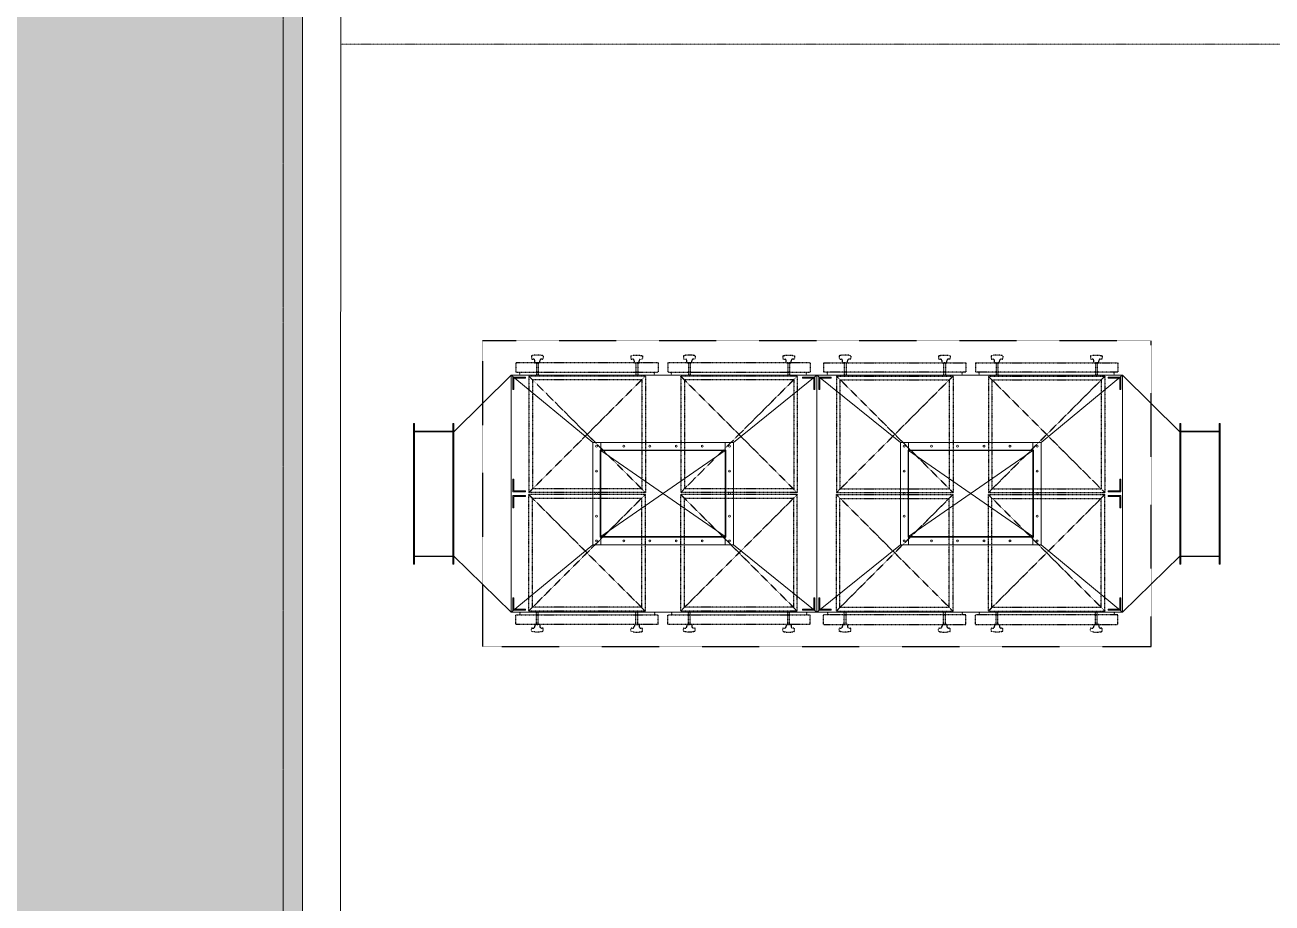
# Model space of a CAD drawing. Extents: x -59767 to 1106559, y -1290 to 1129522.
# Drawn here: x 108857 to 115383, y 597083 to 601679 of the extents above; entities that cross this region are included whole.
import ezdxf

# ---------------------------------------------------------------- set-up
doc = ezdxf.new("R2010")
doc.units = 0
for name, pattern in [('CENTER', [2, 1.25, -0.25, 0.25, -0.25]), ('DASHED', [3.5, 2, -1.5]), ('HIDDEN', [0.375, 0.25, -0.125]), ('HIDDEN2', [0.1875, 0.125, -0.0625])]:
    doc.linetypes.add(name, pattern=pattern)
doc.layers.get('0').update_dxf_attribs({"linetype": 'CONTINUOUS', "lineweight": 9})
for name, color, linetype, lineweight in [('DRY WALL', 254, 'HIDDEN', 9), ('WALL_200', 3, 'CONTINUOUS', 9), ('중간선', 5, 'CONTINUOUS', 9), ('중심선', 1, 'CENTER', 9)]:
    doc.layers.add(name, color=color, linetype=linetype, lineweight=lineweight)
doc.layers.add('EQ', color=253, linetype='CONTINUOUS')

msp = doc.modelspace()

# ---------------------------------------------------------------- hatches: boundary and pattern name
at = {"layer": '중간선', "transparency": 33554585}
h = msp.add_hatch(dxfattribs=at)
h.set_pattern_fill('DOTS', color=6, scale=100)
h.set_pattern_definition([(0, (62009.63, 0), (79.375, 158.75), [0, -158.75])])
h.paths.add_polyline_path([(98508.2, 610979.1), (98508.2, 617379.1), (110308.2, 617379.1), (110308.2, 581979.1), (92508.2, 581979.1), (92508.2, 583577.7), (108508.2, 583577.7), (108508.2, 610979.1)])

# ---------------------------------------------------------------- linework, layer by layer
at = {"color": 0}
for p, q in [((111400.8, 599846), (111100.8, 599549)), ((113000.8, 599846), (111400.8, 599846)), ((111400.8, 599226), (111400.8, 599846)), ((111827.8, 599494), (111400.8, 599846)), ((111410.8, 599836), (111410.8, 599771)), ((111475.8, 599836), (111410.8, 599836)), ((111410.8, 599836), (111410.8, 599771)), ((111410.8, 599836), (111410.8, 599771)), ((111410.8, 599836), (111410.8, 599771)), ((111415.8, 599771), (111415.8, 599831)), ((111415.8, 599831), (111475.8, 599831)), ((111415.8, 599771), (111415.8, 599831)), ((111415.8, 599771), (111415.8, 599831)), ((111475.8, 599831), (111475.8, 599836)), ((113000.8, 599846), (112563.8, 599494)), ((112925.8, 599831), (112925.8, 599836)), ((112925.8, 599836), (112990.8, 599836)), ((112985.8, 599831), (112925.8, 599831)), ((112985.8, 599771), (112985.8, 599831)), ((112985.8, 599771), (112985.8, 599831)), ((112990.8, 599836), (112990.8, 599771)), ((112990.8, 599836), (112990.8, 599771)), ((112990.8, 599836), (112990.8, 599771)), ((113000.8, 599846), (114600.8, 599846)), ((113000.8, 599844), (113000.8, 599846)), ((113000.8, 599844), (113000.8, 599846)), ((113000.8, 599846), (113437.8, 599494)), ((113010.8, 599836), (113010.8, 599771)), ((113075.8, 599836), (113010.8, 599836)), ((113010.8, 599836), (113010.8, 599771)), ((113010.8, 599836), (113010.8, 599771)), ((113015.8, 599771), (113015.8, 599831)), ((113015.8, 599831), (113075.8, 599831)), ((113015.8, 599771), (113015.8, 599831)), ((113075.8, 599831), (113075.8, 599836)), ((114173.8, 599494), (114600.8, 599846)), ((114525.8, 599831), (114525.8, 599836)), ((114525.8, 599836), (114590.8, 599836)), ((114585.8, 599831), (114525.8, 599831)), ((114585.8, 599771), (114585.8, 599831)), ((114585.8, 599771), (114585.8, 599831)), ((114585.8, 599771), (114585.8, 599831)), ((114590.8, 599836), (114590.8, 599771)), ((114590.8, 599836), (114590.8, 599771)), ((114590.8, 599836), (114590.8, 599771)), ((114590.8, 599836), (114590.8, 599771)), ((114600.8, 599226), (114600.8, 599846)), ((114600.8, 599846), (114900.8, 599549)), ((111410.8, 599771), (111415.8, 599771)), ((111410.8, 599771), (111415.8, 599771)), ((111410.8, 599771), (111415.8, 599771)), ((112990.8, 599771), (112985.8, 599771)), ((112990.8, 599771), (112985.8, 599771)), ((113010.8, 599771), (113015.8, 599771)), ((113010.8, 599771), (113015.8, 599771)), ((114590.8, 599771), (114585.8, 599771)), ((114590.8, 599771), (114585.8, 599771)), ((114590.8, 599771), (114585.8, 599771)), ((111100.8, 599592), (111100.8, 598856)), ((114900.8, 599592), (114900.8, 598856)), ((111410.8, 599236), (111410.8, 599301)), ((111410.8, 599301), (111415.8, 599301)), ((111410.8, 599236), (111410.8, 599301)), ((111410.8, 599301), (111415.8, 599301)), ((111410.8, 599236), (111410.8, 599301)), ((111410.8, 599301), (111415.8, 599301)), ((111410.8, 599236), (111410.8, 599301)), ((111415.8, 599301), (111415.8, 599241)), ((111415.8, 599301), (111415.8, 599241)), ((111415.8, 599301), (111415.8, 599241)), ((114590.8, 599301), (114585.8, 599301)), ((114585.8, 599301), (114585.8, 599241)), ((114590.8, 599301), (114585.8, 599301)), ((114585.8, 599301), (114585.8, 599241)), ((114590.8, 599301), (114585.8, 599301)), ((114585.8, 599301), (114585.8, 599241)), ((114590.8, 599236), (114590.8, 599301)), ((114590.8, 599236), (114590.8, 599301)), ((114590.8, 599236), (114590.8, 599301)), ((114590.8, 599236), (114590.8, 599301)), ((111400.8, 599226), (111400.8, 598606)), ((111475.8, 599236), (111410.8, 599236)), ((111410.8, 599216), (111410.8, 599151)), ((111475.8, 599216), (111410.8, 599216)), ((111410.8, 599216), (111410.8, 599151)), ((111410.8, 599216), (111410.8, 599151)), ((111410.8, 599216), (111410.8, 599151)), ((111415.8, 599241), (111475.8, 599241)), ((111415.8, 599151), (111415.8, 599211)), ((111415.8, 599211), (111475.8, 599211)), ((111415.8, 599151), (111415.8, 599211)), ((111415.8, 599151), (111415.8, 599211)), ((111475.8, 599241), (111475.8, 599236)), ((111475.8, 599211), (111475.8, 599216)), ((114585.8, 599241), (114525.8, 599241)), ((114525.8, 599241), (114525.8, 599236)), ((114525.8, 599236), (114590.8, 599236)), ((114525.8, 599211), (114525.8, 599216)), ((114525.8, 599216), (114590.8, 599216)), ((114585.8, 599211), (114525.8, 599211)), ((114585.8, 599151), (114585.8, 599211)), ((114585.8, 599151), (114585.8, 599211)), ((114585.8, 599151), (114585.8, 599211)), ((114590.8, 599216), (114590.8, 599151)), ((114590.8, 599216), (114590.8, 599151)), ((114590.8, 599216), (114590.8, 599151)), ((114590.8, 599216), (114590.8, 599151)), ((114600.8, 599226), (114600.8, 598606)), ((111410.8, 599151), (111415.8, 599151)), ((111410.8, 599151), (111415.8, 599151)), ((111410.8, 599151), (111415.8, 599151)), ((114590.8, 599151), (114585.8, 599151)), ((114590.8, 599151), (114585.8, 599151)), ((114590.8, 599151), (114585.8, 599151)), ((111827.8, 598958), (111400.8, 598606)), ((112563.8, 598958), (113000.8, 598606)), ((113437.8, 598958), (113000.8, 598606)), ((114173.8, 598958), (114600.8, 598606)), ((111100.8, 598899), (111400.8, 598606)), ((114900.8, 598899), (114600.8, 598606)), ((111410.8, 598616), (111410.8, 598681)), ((111410.8, 598681), (111415.8, 598681)), ((111410.8, 598616), (111410.8, 598681)), ((111410.8, 598681), (111415.8, 598681)), ((111410.8, 598616), (111410.8, 598681)), ((111410.8, 598681), (111415.8, 598681)), ((111410.8, 598616), (111410.8, 598681)), ((111415.8, 598681), (111415.8, 598621)), ((111415.8, 598681), (111415.8, 598621)), ((111415.8, 598681), (111415.8, 598621)), ((112990.8, 598681), (112985.8, 598681)), ((112985.8, 598681), (112985.8, 598621)), ((112990.8, 598681), (112985.8, 598681)), ((112985.8, 598681), (112985.8, 598621)), ((112990.8, 598616), (112990.8, 598681)), ((112990.8, 598616), (112990.8, 598681)), ((112990.8, 598616), (112990.8, 598681)), ((113010.8, 598616), (113010.8, 598681)), ((113010.8, 598681), (113015.8, 598681)), ((113010.8, 598616), (113010.8, 598681)), ((113010.8, 598681), (113015.8, 598681)), ((113010.8, 598616), (113010.8, 598681)), ((113015.8, 598681), (113015.8, 598621)), ((113015.8, 598681), (113015.8, 598621)), ((114590.8, 598681), (114585.8, 598681)), ((114585.8, 598681), (114585.8, 598621)), ((114590.8, 598681), (114585.8, 598681)), ((114585.8, 598681), (114585.8, 598621)), ((114590.8, 598681), (114585.8, 598681)), ((114585.8, 598681), (114585.8, 598621)), ((114590.8, 598616), (114590.8, 598681)), ((114590.8, 598616), (114590.8, 598681)), ((114590.8, 598616), (114590.8, 598681)), ((114590.8, 598616), (114590.8, 598681)), ((113000.8, 598606), (111400.8, 598606)), ((111475.8, 598616), (111410.8, 598616)), ((111415.8, 598621), (111475.8, 598621)), ((111475.8, 598621), (111475.8, 598616)), ((112985.8, 598621), (112925.8, 598621)), ((112925.8, 598621), (112925.8, 598616)), ((112925.8, 598616), (112990.8, 598616)), ((113000.8, 598608), (113000.8, 598606)), ((113000.8, 598608), (113000.8, 598606)), ((113000.8, 598606), (114600.8, 598606)), ((113075.8, 598616), (113010.8, 598616)), ((113015.8, 598621), (113075.8, 598621)), ((113075.8, 598621), (113075.8, 598616)), ((114585.8, 598621), (114525.8, 598621)), ((114525.8, 598621), (114525.8, 598616)), ((114525.8, 598616), (114590.8, 598616))]:
    msp.add_line(p, q, dxfattribs=at)
for p, q in [((112194.8, 599846), (111400.8, 599846)), ((113000.8, 599293), (113000.8, 599844)), ((113000.8, 599293), (113000.8, 599844)), ((113000.8, 599298.5), (113000.8, 599838.5)), ((113000.8, 599298.5), (113000.8, 599838.5)), ((113806.8, 599846), (114600.8, 599846)), ((110890.8, 599592), (110890.8, 598856)), ((110890.8, 599592), (110895.8, 599592)), ((110895.8, 598893), (110895.8, 599592)), ((111095.8, 599592), (111095.8, 599555)), ((111095.8, 599592), (111100.8, 599592)), ((111100.8, 599527), (111100.8, 599592)), ((114900.8, 599527), (114900.8, 599592)), ((114905.8, 599592), (114900.8, 599592)), ((114905.8, 599592), (114905.8, 599555)), ((115105.8, 598893), (115105.8, 599592)), ((115110.8, 599592), (115105.8, 599592)), ((115110.8, 599592), (115110.8, 598856)), ((110895.8, 599549), (110890.8, 599549)), ((110895.8, 599552), (111095.8, 599552)), ((110895.8, 599549), (111095.8, 599549)), ((111095.8, 599555), (111095.8, 598856)), ((114905.8, 599555), (114905.8, 598856)), ((115105.8, 599552), (114905.8, 599552)), ((115105.8, 599549), (114905.8, 599549)), ((115105.8, 599549), (115110.8, 599549)), ((111870.8, 599454), (111870.8, 599494)), ((112520.8, 599494), (112520.8, 599454)), ((112563.8, 599454), (112563.8, 599494)), ((113000.8, 599501.5), (113000.8, 598606)), ((113000.8, 599501.5), (113000.8, 598606)), ((113000.8, 599496), (113000.8, 598606)), ((113000.8, 599496), (113000.8, 598606)), ((113437.8, 599454), (113437.8, 599494)), ((113480.8, 599494), (113480.8, 599454)), ((114130.8, 599454), (114130.8, 599494)), ((111870.8, 598998), (111870.8, 598958)), ((112520.8, 598998), (112520.8, 598958)), ((112563.8, 598998), (112563.8, 598958)), ((113437.8, 598998), (113437.8, 598958)), ((113480.8, 598998), (113480.8, 598958)), ((114130.8, 598998), (114130.8, 598958)), ((110895.8, 598899), (110890.8, 598899)), ((110895.8, 598856), (110890.8, 598856)), ((110895.8, 598899), (111095.8, 598899)), ((110895.8, 598896), (111095.8, 598896)), ((110895.8, 598856), (110895.8, 598893)), ((111100.8, 598856), (111095.8, 598856)), ((114900.8, 598856), (114905.8, 598856)), ((115105.8, 598899), (114905.8, 598899)), ((115105.8, 598896), (114905.8, 598896)), ((115105.8, 598899), (115110.8, 598899)), ((115105.8, 598856), (115105.8, 598893)), ((115105.8, 598856), (115110.8, 598856)), ((112194.8, 598606), (111400.8, 598606)), ((113806.8, 598606), (114600.8, 598606))]:
    msp.add_line(p, q)
at = {"ltscale": 0.5}
for p, q in [((111870.8, 599451), (112520.8, 599001)), ((112520.8, 599451), (111870.8, 599001)), ((114130.8, 599451), (113480.8, 599001)), ((113480.8, 599451), (114130.8, 599001))]:
    msp.add_line(p, q, dxfattribs=at)
for points in [[(111867.8, 598958), (111827.8, 598958), (111827.8, 599494), (111867.8, 599494)], [(112523.8, 599494), (111867.8, 599494)], [(112523.8, 599454), (111867.8, 599454)], [(111867.8, 598998), (111867.8, 599454)], [(112523.8, 599451), (111867.8, 599451)], [(111870.8, 598998), (111870.8, 599454)], [(112520.8, 598998), (112520.8, 599454)], [(112523.8, 599494), (112563.8, 599494)], [(112523.8, 598998), (112523.8, 599454)], [(112563.8, 598998), (112563.8, 599454)], [(113477.8, 599494), (113437.8, 599494)], [(113437.8, 598998), (113437.8, 599454)], [(113477.8, 599494), (114133.8, 599494)], [(113477.8, 599454), (114133.8, 599454)], [(113477.8, 598998), (113477.8, 599454)], [(113477.8, 599451), (114133.8, 599451)], [(113480.8, 598998), (113480.8, 599454)], [(114130.8, 598998), (114130.8, 599454)], [(114133.8, 598958), (114173.8, 598958), (114173.8, 599494), (114133.8, 599494)], [(114133.8, 598998), (114133.8, 599454)], [(112523.8, 599001), (111867.8, 599001)], [(112523.8, 598998), (111867.8, 598998)], [(113477.8, 599001), (114133.8, 599001)], [(113477.8, 598998), (114133.8, 598998)], [(112523.8, 598958), (111867.8, 598958)], [(112563.8, 598958), (112523.8, 598958)], [(113437.8, 598958), (113477.8, 598958)], [(113477.8, 598958), (114133.8, 598958)]]:
    msp.add_lwpolyline(points)
for centre in [(111847.8, 599474), (111990.2, 599474), (112126.2, 599474), (112265.4, 599474), (112401.4, 599474), (112543.8, 599474), (113457.8, 599474), (113600.2, 599474), (113736.2, 599474), (113875.4, 599474), (114011.4, 599474), (114153.8, 599474), (111847.8, 599344.1), (112543.8, 599344.1), (113457.8, 599344.1), (114153.8, 599344.1), (111847.8, 599226), (112543.8, 599226), (113457.8, 599226), (114153.8, 599226), (111847.8, 599107.9), (112543.8, 599107.9), (113457.8, 599107.9), (114153.8, 599107.9), (111847.8, 598978), (111990.2, 598978), (112126.2, 598978), (112265.4, 598978), (112401.4, 598978), (112543.8, 598978), (113457.8, 598978), (113600.2, 598978), (113736.2, 598978), (113875.4, 598978), (114011.4, 598978), (114153.8, 598978)]:
    msp.add_circle(centre, 5)
at = {"layer": 'DRY WALL', "linetype": 'HIDDEN', "lineweight": 9, "ltscale": 0.5}
msp.add_line((110509.2, 601579.1), (146685.9, 601579.1), dxfattribs=at)
at = {"layer": 'EQ', "linetype": 'HIDDEN2'}
for p, q in [((111425.8, 599911), (111425.8, 599861)), ((112170.8, 599911), (111425.8, 599911)), ((111507.6, 599944.5), (111507.6, 599933.3)), ((111510.6, 599930.3), (111515.8, 599930.3)), ((111523.3, 599911), (111533.8, 599911)), ((111525.8, 599911), (111525.8, 599920.3)), ((111550.8, 599911), (111525.8, 599911)), ((111533.3, 599911), (111533.3, 599846)), ((111533.8, 599911), (111542.8, 599911)), ((111543.3, 599911), (111543.3, 599846)), ((111550.8, 599911), (111550.8, 599920.3)), ((111566, 599930.3), (111560.8, 599930.3)), ((111569, 599944.5), (111569, 599933.3)), ((112027.6, 599944.5), (112027.6, 599933.3)), ((112030.6, 599930.3), (112035.8, 599930.3)), ((112045.8, 599911), (112045.8, 599920.3)), ((112045.8, 599911), (112070.8, 599911)), ((112053.3, 599911), (112053.3, 599846)), ((112062.8, 599911), (112053.8, 599911)), ((112073.3, 599911), (112062.8, 599911)), ((112063.3, 599911), (112063.3, 599846)), ((112070.8, 599911), (112070.8, 599920.3)), ((112085.9, 599930.3), (112080.8, 599930.3)), ((112088.9, 599944.5), (112088.9, 599933.3)), ((112170.8, 599911), (112170.8, 599861)), ((112220.8, 599911), (112220.8, 599861)), ((112965.8, 599911), (112220.8, 599911)), ((112302.6, 599944.5), (112302.6, 599933.3)), ((112305.6, 599930.3), (112310.8, 599930.3)), ((112318.3, 599911), (112328.8, 599911)), ((112320.8, 599911), (112320.8, 599920.3)), ((112345.8, 599911), (112320.8, 599911)), ((112328.3, 599911), (112328.3, 599846)), ((112328.8, 599911), (112337.8, 599911)), ((112338.3, 599911), (112338.3, 599846)), ((112345.8, 599911), (112345.8, 599920.3)), ((112361, 599930.3), (112355.8, 599930.3)), ((112364, 599944.5), (112364, 599933.3)), ((112822.6, 599944.5), (112822.6, 599933.3)), ((112825.6, 599930.3), (112830.8, 599930.3)), ((112840.8, 599911), (112840.8, 599920.3)), ((112840.8, 599911), (112865.8, 599911)), ((112848.3, 599911), (112848.3, 599846)), ((112857.8, 599911), (112848.8, 599911)), ((112868.3, 599911), (112857.8, 599911)), ((112858.3, 599911), (112858.3, 599846)), ((112865.8, 599911), (112865.8, 599920.3)), ((112880.9, 599930.3), (112875.8, 599930.3)), ((112883.9, 599944.5), (112883.9, 599933.3)), ((112965.8, 599911), (112965.8, 599861)), ((113035.8, 599911), (113035.8, 599861)), ((113035.8, 599911), (113780.8, 599911)), ((113117.6, 599944.5), (113117.6, 599933.3)), ((113120.6, 599930.3), (113125.8, 599930.3)), ((113133.3, 599911), (113143.8, 599911)), ((113135.8, 599911), (113135.8, 599920.3)), ((113160.8, 599911), (113135.8, 599911)), ((113143.3, 599911), (113143.3, 599846)), ((113143.8, 599911), (113152.8, 599911)), ((113153.3, 599911), (113153.3, 599846)), ((113160.8, 599911), (113160.8, 599920.3)), ((113176, 599930.3), (113170.8, 599930.3)), ((113179, 599944.5), (113179, 599933.3)), ((113637.6, 599944.5), (113637.6, 599933.3)), ((113640.6, 599930.3), (113645.8, 599930.3)), ((113655.8, 599911), (113655.8, 599920.3)), ((113655.8, 599911), (113680.8, 599911)), ((113663.3, 599911), (113663.3, 599846)), ((113672.8, 599911), (113663.8, 599911)), ((113683.3, 599911), (113672.8, 599911)), ((113673.3, 599911), (113673.3, 599846)), ((113680.8, 599911), (113680.8, 599920.3)), ((113695.9, 599930.3), (113690.8, 599930.3)), ((113698.9, 599944.5), (113698.9, 599933.3)), ((113780.8, 599911), (113780.8, 599861)), ((113830.8, 599911), (113830.8, 599861)), ((113830.8, 599911), (114575.8, 599911)), ((113912.6, 599944.5), (113912.6, 599933.3)), ((113915.6, 599930.3), (113920.8, 599930.3)), ((113928.3, 599911), (113938.8, 599911)), ((113930.8, 599911), (113930.8, 599920.3)), ((113955.8, 599911), (113930.8, 599911)), ((113938.3, 599911), (113938.3, 599846)), ((113938.8, 599911), (113947.8, 599911)), ((113948.3, 599911), (113948.3, 599846)), ((113955.8, 599911), (113955.8, 599920.3)), ((113971, 599930.3), (113965.8, 599930.3)), ((113974, 599944.5), (113974, 599933.3)), ((114432.6, 599944.5), (114432.6, 599933.3)), ((114435.6, 599930.3), (114440.8, 599930.3)), ((114450.8, 599911), (114450.8, 599920.3)), ((114450.8, 599911), (114475.8, 599911)), ((114458.3, 599911), (114458.3, 599846)), ((114467.8, 599911), (114458.8, 599911)), ((114478.3, 599911), (114467.8, 599911)), ((114468.3, 599911), (114468.3, 599846)), ((114475.8, 599911), (114475.8, 599920.3)), ((114490.9, 599930.3), (114485.8, 599930.3)), ((114493.9, 599944.5), (114493.9, 599933.3)), ((114575.8, 599911), (114575.8, 599861)), ((111425.8, 599861), (112170.8, 599861)), ((111445.8, 599846), (111445.8, 599861)), ((112103.3, 599841), (111493.3, 599841)), ((111493.3, 599841), (111493.3, 599231)), ((112103.3, 599841), (111493.3, 599231)), ((112103.3, 599231), (111493.3, 599841)), ((112103.3, 599841), (112103.3, 599231)), ((112150.8, 599846), (112150.8, 599861)), ((112220.8, 599861), (112965.8, 599861)), ((112240.8, 599846), (112240.8, 599861)), ((112898.3, 599841), (112288.3, 599841)), ((112288.3, 599841), (112288.3, 599231)), ((112898.3, 599841), (112288.3, 599231)), ((112898.3, 599231), (112288.3, 599841)), ((112898.3, 599841), (112898.3, 599231)), ((112945.8, 599846), (112945.8, 599861)), ((113780.8, 599861), (113035.8, 599861)), ((113055.8, 599846), (113055.8, 599861)), ((113103.3, 599841), (113713.3, 599841)), ((113103.3, 599841), (113103.3, 599231)), ((113103.3, 599841), (113713.3, 599231)), ((113103.3, 599231), (113713.3, 599841)), ((113713.3, 599841), (113713.3, 599231)), ((113760.8, 599846), (113760.8, 599861)), ((114575.8, 599861), (113830.8, 599861)), ((113850.8, 599846), (113850.8, 599861)), ((113898.3, 599841), (114508.3, 599841)), ((113898.3, 599841), (113898.3, 599231)), ((113898.3, 599841), (114508.3, 599231)), ((113898.3, 599231), (114508.3, 599841)), ((114508.3, 599841), (114508.3, 599231)), ((114555.8, 599846), (114555.8, 599861)), ((111513.3, 599821), (111513.3, 599251)), ((112085.3, 599821), (111513.3, 599821)), ((112085.3, 599821), (112085.3, 599251)), ((112308.3, 599821), (112308.3, 599251)), ((112880.3, 599821), (112308.3, 599821)), ((112880.3, 599821), (112880.3, 599251)), ((113121.3, 599821), (113121.3, 599251)), ((113121.3, 599821), (113693.3, 599821)), ((113693.3, 599821), (113693.3, 599251)), ((113916.3, 599821), (113916.3, 599251)), ((113916.3, 599821), (114488.3, 599821)), ((114488.3, 599821), (114488.3, 599251)), ((112085.3, 599251), (111513.3, 599251)), ((112880.3, 599251), (112308.3, 599251)), ((113121.3, 599251), (113693.3, 599251)), ((113916.3, 599251), (114488.3, 599251)), ((112103.3, 599231), (111493.3, 599231)), ((112103.3, 599221), (111493.3, 599221)), ((111493.3, 598611), (111493.3, 599221)), ((112103.3, 598611), (111493.3, 599221)), ((112103.3, 599221), (111493.3, 598611)), ((112085.3, 599201), (111513.3, 599201)), ((111513.3, 598631), (111513.3, 599201)), ((112085.3, 598631), (112085.3, 599201)), ((112103.3, 598611), (112103.3, 599221)), ((112898.3, 599231), (112288.3, 599231)), ((112898.3, 599221), (112288.3, 599221)), ((112288.3, 598611), (112288.3, 599221)), ((112898.3, 598611), (112288.3, 599221)), ((112898.3, 599221), (112288.3, 598611)), ((112880.3, 599201), (112308.3, 599201)), ((112308.3, 598631), (112308.3, 599201)), ((112880.3, 598631), (112880.3, 599201)), ((112898.3, 598611), (112898.3, 599221)), ((113103.3, 599231), (113713.3, 599231)), ((113103.3, 599221), (113713.3, 599221)), ((113103.3, 598611), (113103.3, 599221)), ((113103.3, 598611), (113713.3, 599221)), ((113103.3, 599221), (113713.3, 598611)), ((113121.3, 598631), (113121.3, 599201)), ((113121.3, 599201), (113693.3, 599201)), ((113693.3, 598631), (113693.3, 599201)), ((113713.3, 598611), (113713.3, 599221)), ((113898.3, 599231), (114508.3, 599231)), ((113898.3, 599221), (114508.3, 599221)), ((113898.3, 598611), (113898.3, 599221)), ((113898.3, 598611), (114508.3, 599221)), ((113898.3, 599221), (114508.3, 598611)), ((113916.3, 598631), (113916.3, 599201)), ((113916.3, 599201), (114488.3, 599201)), ((114488.3, 598631), (114488.3, 599201)), ((114508.3, 598611), (114508.3, 599221)), ((111425.8, 598591), (112170.8, 598591)), ((111425.8, 598541), (111425.8, 598591)), ((111445.8, 598606), (111445.8, 598591)), ((112103.3, 598611), (111493.3, 598611)), ((112085.3, 598631), (111513.3, 598631)), ((111533.3, 598541), (111533.3, 598606)), ((111543.3, 598541), (111543.3, 598606)), ((112053.3, 598541), (112053.3, 598606)), ((112063.3, 598541), (112063.3, 598606)), ((112150.8, 598606), (112150.8, 598591)), ((112170.8, 598541), (112170.8, 598591)), ((112220.8, 598591), (112965.8, 598591)), ((112220.8, 598541), (112220.8, 598591)), ((112240.8, 598606), (112240.8, 598591)), ((112898.3, 598611), (112288.3, 598611)), ((112880.3, 598631), (112308.3, 598631)), ((112328.3, 598541), (112328.3, 598606)), ((112338.3, 598541), (112338.3, 598606)), ((112848.3, 598541), (112848.3, 598606)), ((112858.3, 598541), (112858.3, 598606)), ((112945.8, 598606), (112945.8, 598591)), ((112965.8, 598541), (112965.8, 598591)), ((113035.8, 598541), (113035.8, 598591)), ((113780.8, 598591), (113035.8, 598591)), ((113055.8, 598606), (113055.8, 598591)), ((113103.3, 598611), (113713.3, 598611)), ((113121.3, 598631), (113693.3, 598631)), ((113143.3, 598541), (113143.3, 598606)), ((113153.3, 598541), (113153.3, 598606)), ((113663.3, 598541), (113663.3, 598606)), ((113673.3, 598541), (113673.3, 598606)), ((113760.8, 598606), (113760.8, 598591)), ((113780.8, 598541), (113780.8, 598591)), ((113830.8, 598541), (113830.8, 598591)), ((114575.8, 598591), (113830.8, 598591)), ((113850.8, 598606), (113850.8, 598591)), ((113898.3, 598611), (114508.3, 598611)), ((113916.3, 598631), (114488.3, 598631)), ((113938.3, 598541), (113938.3, 598606)), ((113948.3, 598541), (113948.3, 598606)), ((114458.3, 598541), (114458.3, 598606)), ((114468.3, 598541), (114468.3, 598606)), ((114555.8, 598606), (114555.8, 598591)), ((114575.8, 598541), (114575.8, 598591)), ((112170.8, 598541), (111425.8, 598541)), ((111523.3, 598541), (111533.8, 598541)), ((111550.8, 598541), (111525.8, 598541)), ((111525.8, 598541), (111525.8, 598531.7)), ((111533.8, 598541), (111542.8, 598541)), ((111550.8, 598541), (111550.8, 598531.7)), ((112045.8, 598541), (112070.8, 598541)), ((112045.8, 598541), (112045.8, 598531.7)), ((112062.8, 598541), (112053.8, 598541)), ((112073.3, 598541), (112062.8, 598541)), ((112070.8, 598541), (112070.8, 598531.7)), ((112965.8, 598541), (112220.8, 598541)), ((112318.3, 598541), (112328.8, 598541)), ((112345.8, 598541), (112320.8, 598541)), ((112320.8, 598541), (112320.8, 598531.7)), ((112328.8, 598541), (112337.8, 598541)), ((112345.8, 598541), (112345.8, 598531.7)), ((112840.8, 598541), (112865.8, 598541)), ((112840.8, 598541), (112840.8, 598531.7)), ((112857.8, 598541), (112848.8, 598541)), ((112868.3, 598541), (112857.8, 598541)), ((112865.8, 598541), (112865.8, 598531.7)), ((113035.8, 598541), (113780.8, 598541)), ((113133.3, 598541), (113143.8, 598541)), ((113160.8, 598541), (113135.8, 598541)), ((113135.8, 598541), (113135.8, 598531.7)), ((113143.8, 598541), (113152.8, 598541)), ((113160.8, 598541), (113160.8, 598531.7)), ((113655.8, 598541), (113680.8, 598541)), ((113655.8, 598541), (113655.8, 598531.7)), ((113672.8, 598541), (113663.8, 598541)), ((113683.3, 598541), (113672.8, 598541)), ((113680.8, 598541), (113680.8, 598531.7)), ((113830.8, 598541), (114575.8, 598541)), ((113928.3, 598541), (113938.8, 598541)), ((113955.8, 598541), (113930.8, 598541)), ((113930.8, 598541), (113930.8, 598531.7)), ((113938.8, 598541), (113947.8, 598541)), ((113955.8, 598541), (113955.8, 598531.7)), ((114450.8, 598541), (114475.8, 598541)), ((114450.8, 598541), (114450.8, 598531.7)), ((114467.8, 598541), (114458.8, 598541)), ((114478.3, 598541), (114467.8, 598541)), ((114475.8, 598541), (114475.8, 598531.7)), ((111507.6, 598507.6), (111507.6, 598518.7)), ((111510.6, 598521.7), (111515.8, 598521.7)), ((111566, 598521.7), (111560.8, 598521.7)), ((111569, 598507.6), (111569, 598518.7)), ((112027.6, 598507.6), (112027.6, 598518.7)), ((112030.6, 598521.7), (112035.8, 598521.7)), ((112085.9, 598521.7), (112080.8, 598521.7)), ((112088.9, 598507.6), (112088.9, 598518.7)), ((112302.6, 598507.6), (112302.6, 598518.7)), ((112305.6, 598521.7), (112310.8, 598521.7)), ((112361, 598521.7), (112355.8, 598521.7)), ((112364, 598507.6), (112364, 598518.7)), ((112822.6, 598507.6), (112822.6, 598518.7)), ((112825.6, 598521.7), (112830.8, 598521.7)), ((112880.9, 598521.7), (112875.8, 598521.7)), ((112883.9, 598507.6), (112883.9, 598518.7)), ((113117.6, 598507.6), (113117.6, 598518.7)), ((113120.6, 598521.7), (113125.8, 598521.7)), ((113176, 598521.7), (113170.8, 598521.7)), ((113179, 598507.6), (113179, 598518.7)), ((113637.6, 598507.6), (113637.6, 598518.7)), ((113640.6, 598521.7), (113645.8, 598521.7)), ((113695.9, 598521.7), (113690.8, 598521.7)), ((113698.9, 598507.6), (113698.9, 598518.7)), ((113912.6, 598507.6), (113912.6, 598518.7)), ((113915.6, 598521.7), (113920.8, 598521.7)), ((113971, 598521.7), (113965.8, 598521.7)), ((113974, 598507.6), (113974, 598518.7)), ((114432.6, 598507.6), (114432.6, 598518.7)), ((114435.6, 598521.7), (114440.8, 598521.7)), ((114490.9, 598521.7), (114485.8, 598521.7)), ((114493.9, 598507.6), (114493.9, 598518.7))]:
    msp.add_line(p, q, dxfattribs=at)
at = {"layer": 'EQ', "color": 1, "linetype": 'DASHED', "ltscale": 0.5}
msp.add_lwpolyline([(111250.8, 600026), (111250.8, 598426), (114750.8, 598426), (114750.8, 600026)], close=True, dxfattribs=at)
at = {"layer": 'EQ', "linetype": 'HIDDEN2'}
for centre, radius, start, end in [((111510.6, 599944.5), 3, 119.78736, 180), ((111510.6, 599933.3), 3, 180, 270), ((111515.8, 599920.3), 10, 0, 90), ((111560.8, 599920.3), 10, 90, 180), ((111566, 599933.3), 3, 270, 0), ((111566, 599944.5), 3, 0, 60.21264), ((112030.6, 599944.5), 3, 119.78736, 180), ((112030.6, 599933.3), 3, 180, 270), ((112035.8, 599920.3), 10, 0, 90), ((112080.8, 599920.3), 10, 90, 180), ((112085.9, 599933.3), 3, 270, 0), ((112085.9, 599944.5), 3, 0, 60.21264), ((112305.6, 599944.5), 3, 119.78736, 180), ((112305.6, 599933.3), 3, 180, 270), ((112310.8, 599920.3), 10, 0, 90), ((112355.8, 599920.3), 10, 90, 180), ((112361, 599933.3), 3, 270, 0), ((112361, 599944.5), 3, 0, 60.21264), ((112825.6, 599944.5), 3, 119.78736, 180), ((112825.6, 599933.3), 3, 180, 270), ((112830.8, 599920.3), 10, 0, 90), ((112875.8, 599920.3), 10, 90, 180), ((112880.9, 599933.3), 3, 270, 0), ((112880.9, 599944.5), 3, 0, 60.21264), ((113120.6, 599944.5), 3, 119.78736, 180), ((113120.6, 599933.3), 3, 180, 270), ((113125.8, 599920.3), 10, 0, 90), ((113170.8, 599920.3), 10, 90, 180), ((113176, 599933.3), 3, 270, 0), ((113176, 599944.5), 3, 0, 60.21264), ((113640.6, 599944.5), 3, 119.78736, 180), ((113640.6, 599933.3), 3, 180, 270), ((113645.8, 599920.3), 10, 0, 90), ((113690.8, 599920.3), 10, 90, 180), ((113695.9, 599933.3), 3, 270, 0), ((113695.9, 599944.5), 3, 0, 60.21264), ((113915.6, 599944.5), 3, 119.78736, 180), ((113915.6, 599933.3), 3, 180, 270), ((113920.8, 599920.3), 10, 0, 90), ((113965.8, 599920.3), 10, 90, 180), ((113971, 599933.3), 3, 270, 0), ((113971, 599944.5), 3, 0, 60.21264), ((114435.6, 599944.5), 3, 119.78736, 180), ((114435.6, 599933.3), 3, 180, 270), ((114440.8, 599920.3), 10, 0, 90), ((114485.8, 599920.3), 10, 90, 180), ((114490.9, 599933.3), 3, 270, 0), ((114490.9, 599944.5), 3, 0, 60.21264), ((111515.8, 598531.7), 10, 270, 0), ((111560.8, 598531.7), 10, 180, 270), ((112035.8, 598531.7), 10, 270, 0), ((112080.8, 598531.7), 10, 180, 270), ((112310.8, 598531.7), 10, 270, 0), ((112355.8, 598531.7), 10, 180, 270), ((112830.8, 598531.7), 10, 270, 0), ((112875.8, 598531.7), 10, 180, 270), ((113125.8, 598531.7), 10, 270, 0), ((113170.8, 598531.7), 10, 180, 270), ((113645.8, 598531.7), 10, 270, 0), ((113690.8, 598531.7), 10, 180, 270), ((113920.8, 598531.7), 10, 270, 0), ((113965.8, 598531.7), 10, 180, 270), ((114440.8, 598531.7), 10, 270, 0), ((114485.8, 598531.7), 10, 180, 270), ((111510.6, 598518.7), 3, 90, 180), ((111510.6, 598507.6), 3, 180, 240.21264), ((111566, 598518.7), 3, 0, 90), ((111566, 598507.6), 3, 299.78736, 0), ((112030.6, 598518.7), 3, 90, 180), ((112030.6, 598507.6), 3, 180, 240.21264), ((112085.9, 598518.7), 3, 0, 90), ((112085.9, 598507.6), 3, 299.78736, 0), ((112305.6, 598518.7), 3, 90, 180), ((112305.6, 598507.6), 3, 180, 240.21264), ((112361, 598518.7), 3, 0, 90), ((112361, 598507.6), 3, 299.78736, 0), ((112825.6, 598518.7), 3, 90, 180), ((112825.6, 598507.6), 3, 180, 240.21264), ((112880.9, 598518.7), 3, 0, 90), ((112880.9, 598507.6), 3, 299.78736, 0), ((113120.6, 598518.7), 3, 90, 180), ((113120.6, 598507.6), 3, 180, 240.21264), ((113176, 598518.7), 3, 0, 90), ((113176, 598507.6), 3, 299.78736, 0), ((113640.6, 598518.7), 3, 90, 180), ((113640.6, 598507.6), 3, 180, 240.21264), ((113695.9, 598518.7), 3, 0, 90), ((113695.9, 598507.6), 3, 299.78736, 0), ((113915.6, 598518.7), 3, 90, 180), ((113915.6, 598507.6), 3, 180, 240.21264), ((113971, 598518.7), 3, 0, 90), ((113971, 598507.6), 3, 299.78736, 0), ((114435.6, 598518.7), 3, 90, 180), ((114435.6, 598507.6), 3, 180, 240.21264), ((114490.9, 598518.7), 3, 0, 90), ((114490.9, 598507.6), 3, 299.78736, 0)]:
    msp.add_arc(centre, radius, start, end, dxfattribs=at)
for centre, major_axis in [((111538.3, 599945.3), (30.7, 0)), ((112333.3, 599945.3), (30.7, 0)), ((113148.3, 599945.3), (30.7, 0)), ((113943.3, 599945.3), (30.7, 0)), ((112058.3, 598506.7), (-30.7, 0)), ((112853.3, 598506.7), (-30.7, 0)), ((113668.3, 598506.7), (-30.7, 0)), ((114463.3, 598506.7), (-30.7, 0))]:
    msp.add_ellipse(centre, major_axis=major_axis, ratio=0.186561, start_param=0.315064, end_param=3.141593, dxfattribs=at)
at = {"layer": 'EQ', "linetype": 'HIDDEN2', "extrusion": (0, 0, -1)}
for centre, major_axis in [((112058.3, 599945.3), (-30.7, 0)), ((112853.3, 599945.3), (-30.7, 0)), ((113668.3, 599945.3), (-30.7, 0)), ((114463.3, 599945.3), (-30.7, 0)), ((111538.3, 598506.7), (30.7, 0)), ((112333.3, 598506.7), (30.7, 0)), ((113148.3, 598506.7), (30.7, 0)), ((113943.3, 598506.7), (30.7, 0))]:
    msp.add_ellipse(centre, major_axis=major_axis, ratio=0.186561, start_param=0.315064, end_param=3.141593, dxfattribs=at)
at = {"layer": 'WALL_200', "color": 2, "ltscale": 0.5}
msp.add_lwpolyline([(110509.6, 603379.1), (110508.2, 596979.1), (110309.6, 596979.1), (110309.6, 603379.1)], close=True, dxfattribs=at)
at = {"layer": '중심선'}
msp.add_line((110208.2, 618526.4), (110208.2, 555029.1), dxfattribs=at)

doc.saveas('drawing.dxf')
